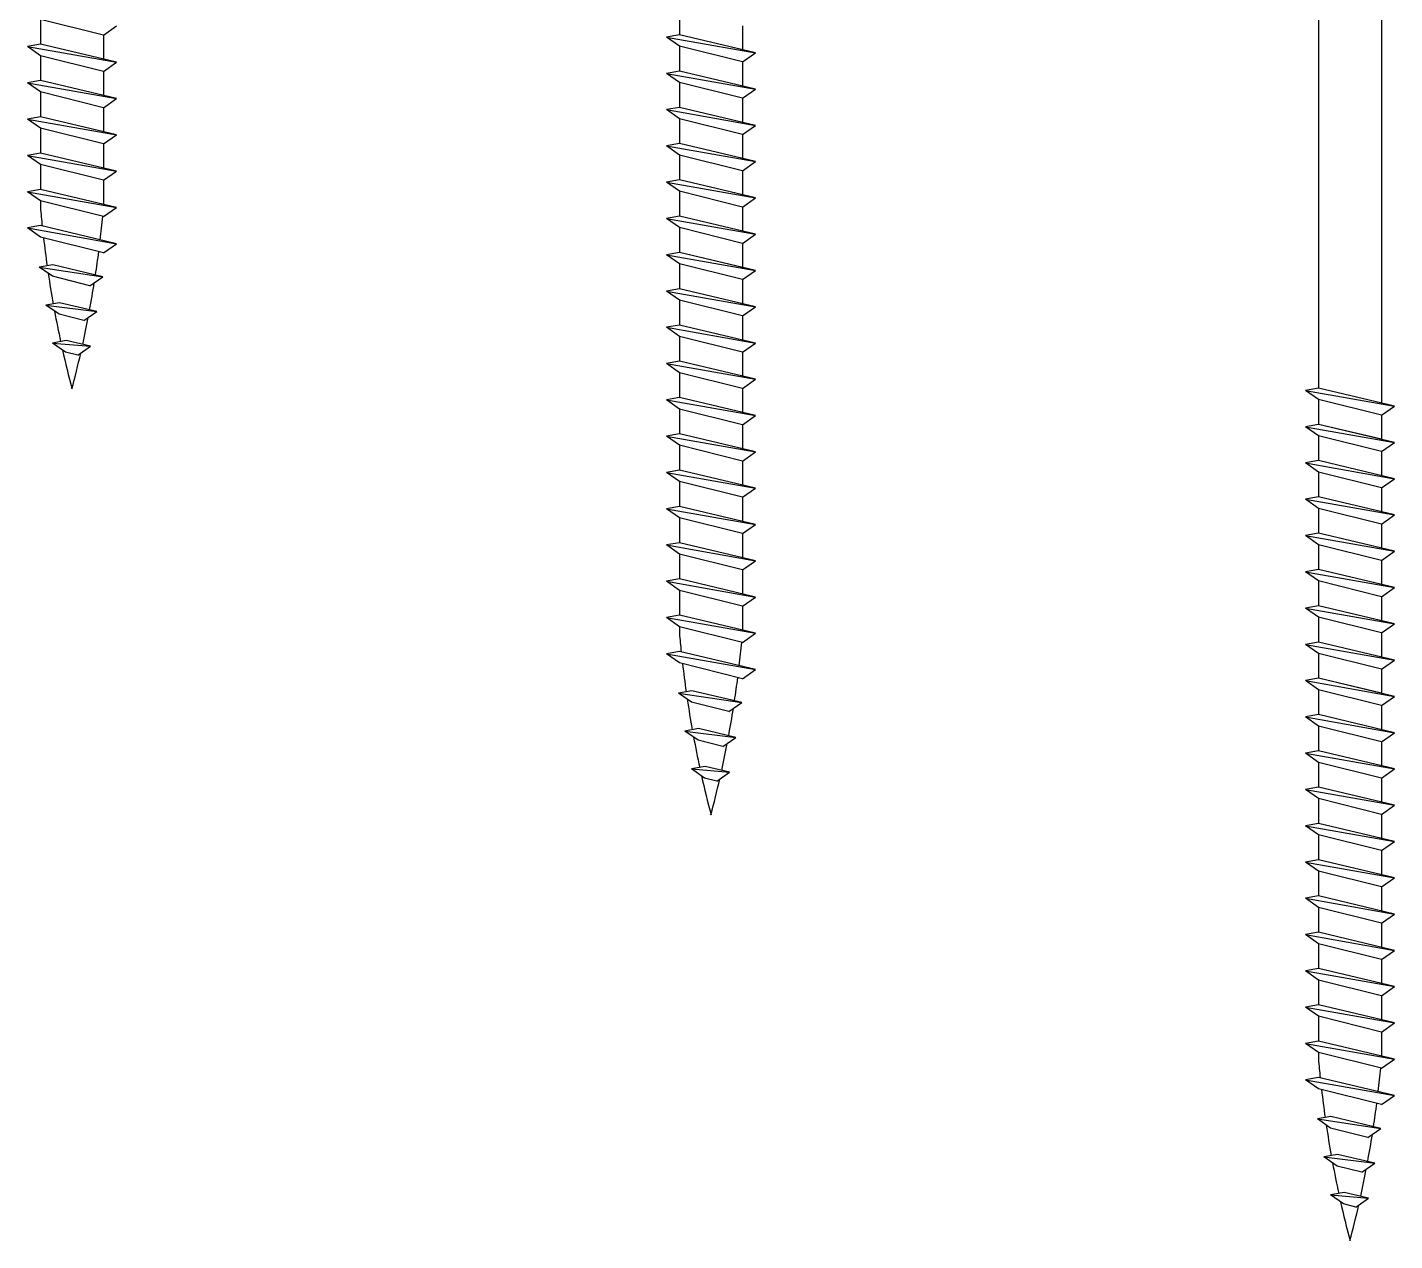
# Model space of a CAD drawing. Header units: inches. Extents: x -2661 to 42767, y -1222 to 9099.
# Drawn here: x 1282.352 to 1285.562, y 1298.437 to 1301.286 of the extents above; entities that cross this region are included whole.
import ezdxf

# ---------------------------------------------------------------- set-up
doc = ezdxf.new("R2010")
doc.units = ezdxf.units.IN
doc.header["$LTSCALE"] = 12
doc.header["$MEASUREMENT"] = 0
doc.layers.add('S-SIMPSON', color=2, linetype='CONTINUOUS')

# ---------------------------------------------------------------- blocks, each defined once
blk = doc.blocks.new('HLGM012')
at = {"layer": 'S-SIMPSON'}
for p, q in [((-0.0819, -11.1324), (-0.0819, -11.1907)), ((0.0664, -11.1694), (-0.0819, -11.1324)), ((0.0664, -11.1694), (-0.0819, -11.1324)), ((0.0664, -11.1694), (-0.0819, -11.1324)), ((0.0664, -11.1694), (-0.0819, -11.1324)), ((0.0664, -11.1694), (0.097, -11.1479)), ((0.0664, -11.1694), (0.097, -11.1479)), ((0.0664, -11.1694), (0.097, -11.1479)), ((0.0664, -11.1694), (0.097, -11.1479)), ((-0.0819, -11.1907), (-0.1125, -11.1961)), ((-0.0819, -11.1907), (-0.1125, -11.1961)), ((-0.0819, -11.2176), (-0.1125, -11.1961)), ((-0.0819, -11.2176), (-0.1125, -11.1961)), ((-0.1125, -11.1961), (0.097, -11.2331)), ((-0.1125, -11.1961), (0.097, -11.2331)), ((0.097, -11.2331), (-0.0819, -11.1907)), ((0.097, -11.2331), (-0.0819, -11.1907)), ((0.0664, -11.1694), (0.0664, -11.2258)), ((-0.0819, -11.2176), (-0.0819, -11.2759)), ((0.0664, -11.2546), (-0.0819, -11.2176)), ((0.0664, -11.2546), (-0.0819, -11.2176)), ((0.0664, -11.2546), (0.097, -11.2331)), ((0.0664, -11.2546), (0.097, -11.2331)), ((0.0664, -11.2546), (0.0664, -11.311)), ((-0.0819, -11.2759), (-0.1125, -11.2813)), ((-0.0819, -11.2759), (-0.1125, -11.2813)), ((-0.0819, -11.3028), (-0.1125, -11.2813)), ((-0.0819, -11.3028), (-0.1125, -11.2813)), ((-0.1125, -11.2813), (0.097, -11.3183)), ((-0.1125, -11.2813), (0.097, -11.3183)), ((0.097, -11.3183), (-0.0819, -11.2759)), ((0.097, -11.3183), (-0.0819, -11.2759)), ((-0.0819, -11.3028), (-0.0819, -11.3611)), ((0.0664, -11.3398), (-0.0819, -11.3028)), ((0.0664, -11.3398), (-0.0819, -11.3028)), ((0.0664, -11.3398), (0.097, -11.3183)), ((0.0664, -11.3398), (0.097, -11.3183)), ((-0.0819, -11.3611), (-0.1125, -11.3665)), ((0.097, -11.4035), (-0.0819, -11.3611)), ((0.0664, -11.3398), (0.0664, -11.3962)), ((-0.0819, -11.388), (-0.1125, -11.3665)), ((-0.1125, -11.3665), (0.097, -11.4035)), ((-0.0819, -11.388), (-0.0819, -11.4463)), ((0.0664, -11.4249), (-0.0819, -11.388)), ((0.0664, -11.4249), (0.097, -11.4035)), ((0.0664, -11.4249), (0.0664, -11.4814)), ((-0.0819, -11.4463), (-0.1125, -11.4517)), ((-0.0819, -11.4732), (-0.1125, -11.4517)), ((-0.1125, -11.4517), (0.097, -11.4887)), ((0.097, -11.4887), (-0.0819, -11.4463)), ((-0.0819, -11.4732), (-0.0819, -11.5315)), ((0.0664, -11.5101), (-0.0819, -11.4732)), ((0.0664, -11.5101), (0.097, -11.4887)), ((0.0664, -11.5101), (0.0664, -11.5666)), ((-0.0819, -11.5315), (-0.1125, -11.5369)), ((-0.0819, -11.5584), (-0.1125, -11.5369)), ((-0.1125, -11.5369), (0.097, -11.5738)), ((0.097, -11.5738), (-0.0819, -11.5315)), ((-0.0819, -11.5584), (-0.0819, -11.5741)), ((0.0664, -11.5953), (-0.0819, -11.5584)), ((0.0664, -11.5953), (0.097, -11.5738)), ((-0.0819, -11.6167), (-0.1125, -11.6221)), ((0.097, -11.659), (-0.0819, -11.6167)), ((-0.0819, -11.6435), (-0.1125, -11.6221)), ((-0.1125, -11.6221), (0.097, -11.659)), ((0.0664, -11.6805), (-0.0819, -11.6435)), ((0.0664, -11.6805), (0.097, -11.659)), ((-0.0529, -11.7087), (-0.0844, -11.7143)), ((-0.0537, -11.7357), (-0.0844, -11.7143)), ((-0.0844, -11.7143), (0.0647, -11.7365)), ((0.0647, -11.7365), (-0.0529, -11.7087)), ((0.0344, -11.7577), (-0.0537, -11.7357)), ((0.0344, -11.7577), (0.0647, -11.7365)), ((-0.0369, -11.7977), (-0.0689, -11.8033)), ((-0.0382, -11.8248), (-0.0689, -11.8033)), ((-0.0689, -11.8033), (0.0504, -11.8183)), ((0.0504, -11.8183), (-0.0369, -11.7977)), ((0.0203, -11.8394), (-0.0382, -11.8248)), ((0.0203, -11.8394), (0.0504, -11.8183)), ((-0.0214, -11.8866), (-0.0534, -11.8923)), ((-0.0227, -11.9138), (-0.0534, -11.8923)), ((-0.0534, -11.8923), (0.036, -11.9)), ((0.036, -11.9), (-0.0214, -11.8866)), ((0.006, -11.921), (0.036, -11.9)), ((0.006, -11.921), (-0.0227, -11.9138))]:
    blk.add_line(p, q, dxfattribs=at)
for centre, start, end in [((2.4445, -11.3539), 184.9808, 185.97), ((-2.46, -11.3539), 353.2964, 354.5481), ((2.4445, -11.3539), 186.5995, 188.0964), ((-2.46, -11.3539), 351.4143, 352.6639), ((2.4445, -11.3539), 188.5029, 190.1389), ((-2.46, -11.3539), 349.5372, 351.0028), ((2.4445, -11.3539), 190.5327, 192.1798), ((-2.46, -11.3539), 347.6645, 349.1255), ((2.4445, -11.3539), 192.6368, 194.7605), ((-2.46, -11.3539), 345.2395, 347.1882)]:
    blk.add_arc(centre, 2.5359, start, end, dxfattribs=at)
blk = doc.blocks.new('HLGM013')
at = {"layer": 'S-SIMPSON'}
for p, q in [((-0.0819, -11.1102), (-0.0819, -11.1685)), ((-0.0819, -11.1685), (-0.1125, -11.1739)), ((-0.0819, -11.1685), (-0.1125, -11.1739)), ((-0.0819, -11.1685), (-0.1125, -11.1739)), ((-0.0819, -11.1685), (-0.1125, -11.1739)), ((0.097, -11.2109), (-0.0819, -11.1685)), ((0.097, -11.2109), (-0.0819, -11.1685)), ((0.097, -11.2109), (-0.0819, -11.1685)), ((0.097, -11.2109), (-0.0819, -11.1685)), ((0.0664, -11.1472), (0.0664, -11.2036)), ((-0.0819, -11.1954), (-0.1125, -11.1739)), ((-0.0819, -11.1954), (-0.1125, -11.1739)), ((-0.0819, -11.1954), (-0.1125, -11.1739)), ((-0.0819, -11.1954), (-0.1125, -11.1739)), ((-0.1125, -11.1739), (0.097, -11.2109)), ((-0.1125, -11.1739), (0.097, -11.2109)), ((-0.1125, -11.1739), (0.097, -11.2109)), ((-0.1125, -11.1739), (0.097, -11.2109)), ((-0.0819, -11.1954), (-0.0819, -11.2537)), ((0.0664, -11.2323), (-0.0819, -11.1954)), ((0.0664, -11.2323), (-0.0819, -11.1954)), ((0.0664, -11.2323), (-0.0819, -11.1954)), ((0.0664, -11.2323), (-0.0819, -11.1954)), ((0.0664, -11.2323), (0.097, -11.2109)), ((0.0664, -11.2323), (0.097, -11.2109)), ((0.0664, -11.2323), (0.097, -11.2109)), ((0.0664, -11.2323), (0.097, -11.2109)), ((0.0664, -11.2323), (0.0664, -11.2888)), ((-0.0819, -11.2537), (-0.1125, -11.2591)), ((-0.0819, -11.2537), (-0.1125, -11.2591)), ((-0.0819, -11.2537), (-0.1125, -11.2591)), ((-0.0819, -11.2537), (-0.1125, -11.2591)), ((-0.0819, -11.2806), (-0.1125, -11.2591)), ((-0.0819, -11.2806), (-0.1125, -11.2591)), ((-0.0819, -11.2806), (-0.1125, -11.2591)), ((-0.0819, -11.2806), (-0.1125, -11.2591)), ((-0.1125, -11.2591), (0.097, -11.2961)), ((-0.1125, -11.2591), (0.097, -11.2961)), ((-0.1125, -11.2591), (0.097, -11.2961)), ((-0.1125, -11.2591), (0.097, -11.2961)), ((0.097, -11.2961), (-0.0819, -11.2537)), ((0.097, -11.2961), (-0.0819, -11.2537)), ((0.097, -11.2961), (-0.0819, -11.2537)), ((0.097, -11.2961), (-0.0819, -11.2537)), ((-0.0819, -11.2806), (-0.0819, -11.3389)), ((0.0664, -11.3175), (-0.0819, -11.2806)), ((0.0664, -11.3175), (-0.0819, -11.2806)), ((0.0664, -11.3175), (-0.0819, -11.2806)), ((0.0664, -11.3175), (-0.0819, -11.2806)), ((0.0664, -11.3175), (0.097, -11.2961)), ((0.0664, -11.3175), (0.097, -11.2961)), ((0.0664, -11.3175), (0.097, -11.2961)), ((0.0664, -11.3175), (0.097, -11.2961)), ((0.0664, -11.3175), (0.0664, -11.374)), ((-0.0819, -11.3389), (-0.1125, -11.3443)), ((-0.0819, -11.3389), (-0.1125, -11.3443)), ((-0.0819, -11.3389), (-0.1125, -11.3443)), ((-0.0819, -11.3389), (-0.1125, -11.3443)), ((-0.0819, -11.3658), (-0.1125, -11.3443)), ((-0.0819, -11.3658), (-0.1125, -11.3443)), ((-0.0819, -11.3658), (-0.1125, -11.3443)), ((-0.0819, -11.3658), (-0.1125, -11.3443)), ((-0.1125, -11.3443), (0.097, -11.3812)), ((-0.1125, -11.3443), (0.097, -11.3812)), ((-0.1125, -11.3443), (0.097, -11.3812)), ((-0.1125, -11.3443), (0.097, -11.3812)), ((0.097, -11.3812), (-0.0819, -11.3389)), ((0.097, -11.3812), (-0.0819, -11.3389)), ((0.097, -11.3812), (-0.0819, -11.3389)), ((0.097, -11.3812), (-0.0819, -11.3389)), ((-0.0819, -11.3658), (-0.0819, -11.4241)), ((0.0664, -11.4027), (-0.0819, -11.3658)), ((0.0664, -11.4027), (-0.0819, -11.3658)), ((0.0664, -11.4027), (-0.0819, -11.3658)), ((0.0664, -11.4027), (-0.0819, -11.3658)), ((0.0664, -11.4027), (0.097, -11.3812)), ((0.0664, -11.4027), (0.097, -11.3812)), ((0.0664, -11.4027), (0.097, -11.3812)), ((0.0664, -11.4027), (0.097, -11.3812)), ((-0.0819, -11.4241), (-0.1125, -11.4295)), ((-0.0819, -11.4241), (-0.1125, -11.4295)), ((0.097, -11.4664), (-0.0819, -11.4241)), ((0.097, -11.4664), (-0.0819, -11.4241)), ((0.0664, -11.4027), (0.0664, -11.4592)), ((-0.0819, -11.451), (-0.1125, -11.4295)), ((-0.0819, -11.451), (-0.1125, -11.4295)), ((-0.1125, -11.4295), (0.097, -11.4664)), ((-0.1125, -11.4295), (0.097, -11.4664)), ((-0.0819, -11.451), (-0.0819, -11.5093)), ((0.0664, -11.4879), (-0.0819, -11.451)), ((0.0664, -11.4879), (-0.0819, -11.451)), ((0.0664, -11.4879), (0.097, -11.4664)), ((0.0664, -11.4879), (0.097, -11.4664)), ((0.0664, -11.4879), (0.0664, -11.5444)), ((-0.0819, -11.5093), (-0.1125, -11.5147)), ((-0.0819, -11.5093), (-0.1125, -11.5147)), ((-0.0819, -11.5361), (-0.1125, -11.5147)), ((-0.0819, -11.5361), (-0.1125, -11.5147)), ((-0.1125, -11.5147), (0.097, -11.5516)), ((-0.1125, -11.5147), (0.097, -11.5516)), ((0.097, -11.5516), (-0.0819, -11.5093)), ((0.097, -11.5516), (-0.0819, -11.5093)), ((-0.0819, -11.5361), (-0.0819, -11.5944)), ((0.0664, -11.5731), (-0.0819, -11.5361)), ((0.0664, -11.5731), (-0.0819, -11.5361)), ((0.0664, -11.5731), (0.097, -11.5516)), ((0.0664, -11.5731), (0.097, -11.5516)), ((0.0664, -11.5731), (0.0664, -11.6295)), ((-0.0819, -11.5944), (-0.1125, -11.5999)), ((-0.0819, -11.6213), (-0.1125, -11.5999)), ((-0.1125, -11.5999), (0.097, -11.6368)), ((0.097, -11.6368), (-0.0819, -11.5944)), ((-0.0819, -11.6213), (-0.0819, -11.6796)), ((0.0664, -11.6583), (-0.0819, -11.6213)), ((0.0664, -11.6583), (0.097, -11.6368)), ((-0.0819, -11.6796), (-0.1125, -11.685)), ((-0.0819, -11.6796), (-0.1125, -11.685)), ((-0.0819, -11.6796), (-0.1125, -11.685)), ((-0.0819, -11.6796), (-0.1125, -11.685)), ((0.097, -11.722), (-0.0819, -11.6796)), ((0.097, -11.722), (-0.0819, -11.6796)), ((0.097, -11.722), (-0.0819, -11.6796)), ((0.0664, -11.7147), (-0.0819, -11.6796)), ((0.0664, -11.6583), (0.0664, -11.7147)), ((-0.0819, -11.7065), (-0.1125, -11.685)), ((-0.0819, -11.7065), (-0.1125, -11.685)), ((-0.0819, -11.7065), (-0.1125, -11.685)), ((-0.0819, -11.7065), (-0.1125, -11.685)), ((-0.1125, -11.685), (0.097, -11.722)), ((-0.1125, -11.685), (0.097, -11.722)), ((-0.1125, -11.685), (0.097, -11.722)), ((-0.1125, -11.685), (0.097, -11.722)), ((-0.0819, -11.7065), (-0.0819, -11.7648)), ((0.0664, -11.7435), (-0.0819, -11.7065)), ((0.0664, -11.7435), (-0.0819, -11.7065)), ((0.0664, -11.7435), (-0.0819, -11.7065)), ((0.0664, -11.7435), (-0.0819, -11.7065)), ((0.0664, -11.7435), (0.097, -11.722)), ((0.0664, -11.7435), (0.097, -11.722)), ((0.0664, -11.7435), (0.097, -11.722)), ((0.0664, -11.7435), (0.097, -11.722)), ((0.0664, -11.7435), (0.0664, -11.7999)), ((-0.0819, -11.7648), (-0.1125, -11.7702)), ((-0.0819, -11.7648), (-0.1125, -11.7702)), ((-0.0819, -11.7648), (-0.1125, -11.7702)), ((-0.0819, -11.7648), (-0.1125, -11.7702)), ((-0.0819, -11.7917), (-0.1125, -11.7702)), ((-0.0819, -11.7917), (-0.1125, -11.7702)), ((-0.0819, -11.7917), (-0.1125, -11.7702)), ((-0.0819, -11.7917), (-0.1125, -11.7702)), ((-0.1125, -11.7702), (0.097, -11.8072)), ((-0.1125, -11.7702), (0.097, -11.8072)), ((-0.1125, -11.7702), (0.097, -11.8072)), ((-0.1125, -11.7702), (0.097, -11.8072)), ((0.097, -11.8072), (-0.0819, -11.7648)), ((0.097, -11.8072), (-0.0819, -11.7648)), ((0.097, -11.8072), (-0.0819, -11.7648)), ((0.097, -11.8072), (-0.0819, -11.7648)), ((-0.0819, -11.7917), (-0.0819, -11.85)), ((0.0664, -11.8286), (-0.0819, -11.7917)), ((0.0664, -11.8286), (-0.0819, -11.7917)), ((0.0664, -11.8286), (-0.0819, -11.7917)), ((0.0664, -11.8286), (-0.0819, -11.7917)), ((0.0664, -11.8286), (0.097, -11.8072)), ((0.0664, -11.8286), (0.097, -11.8072)), ((0.0664, -11.8286), (0.097, -11.8072)), ((0.0664, -11.8286), (0.097, -11.8072)), ((0.0664, -11.8286), (0.0664, -11.8851)), ((-0.0819, -11.85), (-0.1125, -11.8554)), ((-0.0819, -11.85), (-0.1125, -11.8554)), ((-0.0819, -11.85), (-0.1125, -11.8554)), ((-0.0819, -11.85), (-0.1125, -11.8554)), ((-0.0819, -11.85), (-0.1125, -11.8554)), ((-0.0819, -11.8769), (-0.1125, -11.8554)), ((-0.0819, -11.8769), (-0.1125, -11.8554)), ((-0.0819, -11.8769), (-0.1125, -11.8554)), ((-0.0819, -11.8769), (-0.1125, -11.8554)), ((-0.0819, -11.8769), (-0.1125, -11.8554)), ((-0.1125, -11.8554), (0.097, -11.8924)), ((-0.1125, -11.8554), (0.097, -11.8924)), ((-0.1125, -11.8554), (0.097, -11.8924)), ((-0.1125, -11.8554), (0.097, -11.8924)), ((-0.1125, -11.8554), (0.097, -11.8924)), ((0.097, -11.8924), (-0.0819, -11.85)), ((0.097, -11.8924), (-0.0819, -11.85)), ((0.097, -11.8924), (-0.0819, -11.85)), ((0.097, -11.8924), (-0.0819, -11.85)), ((0.097, -11.8924), (-0.0819, -11.85)), ((-0.0819, -11.8769), (-0.0819, -11.9352)), ((0.0664, -11.9138), (-0.0819, -11.8769)), ((0.0664, -11.9138), (-0.0819, -11.8769)), ((0.0664, -11.9138), (-0.0819, -11.8769)), ((0.0664, -11.9138), (-0.0819, -11.8769)), ((0.0664, -11.9138), (-0.0819, -11.8769)), ((0.0664, -11.9138), (0.097, -11.8924)), ((0.0664, -11.9138), (0.097, -11.8924)), ((0.0664, -11.9138), (0.097, -11.8924)), ((0.0664, -11.9138), (0.097, -11.8924)), ((0.0664, -11.9138), (0.097, -11.8924)), ((-0.0819, -11.9352), (-0.1125, -11.9406)), ((-0.0819, -11.9352), (-0.1125, -11.9406)), ((-0.0819, -11.9352), (-0.1125, -11.9406)), ((-0.0819, -11.9352), (-0.1125, -11.9406)), ((0.097, -11.9775), (-0.0819, -11.9352)), ((0.097, -11.9775), (-0.0819, -11.9352)), ((0.097, -11.9775), (-0.0819, -11.9352)), ((0.097, -11.9775), (-0.0819, -11.9352)), ((0.0664, -11.9138), (0.0664, -11.9703)), ((-0.0819, -11.9621), (-0.1125, -11.9406)), ((-0.0819, -11.9621), (-0.1125, -11.9406)), ((-0.0819, -11.9621), (-0.1125, -11.9406)), ((-0.0819, -11.9621), (-0.1125, -11.9406)), ((-0.1125, -11.9406), (0.097, -11.9775)), ((-0.1125, -11.9406), (0.097, -11.9775)), ((-0.1125, -11.9406), (0.097, -11.9775)), ((-0.1125, -11.9406), (0.097, -11.9775)), ((-0.0819, -11.9621), (-0.0819, -12.0204)), ((0.0664, -11.999), (-0.0819, -11.9621)), ((0.0664, -11.999), (-0.0819, -11.9621)), ((0.0664, -11.999), (-0.0819, -11.9621)), ((0.0664, -11.999), (-0.0819, -11.9621)), ((0.0664, -11.999), (0.097, -11.9775)), ((0.0664, -11.999), (0.097, -11.9775)), ((0.0664, -11.999), (0.097, -11.9775)), ((0.0664, -11.999), (0.097, -11.9775)), ((0.0664, -11.999), (0.0664, -12.0555)), ((-0.0819, -12.0204), (-0.1125, -12.0258)), ((-0.0819, -12.0204), (-0.1125, -12.0258)), ((-0.0819, -12.0204), (-0.1125, -12.0258)), ((-0.0819, -12.0204), (-0.1125, -12.0258)), ((-0.0819, -12.0473), (-0.1125, -12.0258)), ((-0.0819, -12.0473), (-0.1125, -12.0258)), ((-0.0819, -12.0473), (-0.1125, -12.0258)), ((-0.0819, -12.0473), (-0.1125, -12.0258)), ((-0.1125, -12.0258), (0.097, -12.0627)), ((-0.1125, -12.0258), (0.097, -12.0627)), ((-0.1125, -12.0258), (0.097, -12.0627)), ((0.097, -12.0627), (-0.0819, -12.0204)), ((0.097, -12.0627), (-0.0819, -12.0204)), ((0.097, -12.0627), (-0.0819, -12.0204)), ((0.097, -12.0627), (-0.0819, -12.0204)), ((-0.0819, -12.0473), (-0.0819, -12.1056)), ((0.0664, -12.0842), (-0.0819, -12.0473)), ((0.0664, -12.0842), (-0.0819, -12.0473)), ((0.0664, -12.0842), (-0.0819, -12.0473)), ((0.0664, -12.0842), (-0.0819, -12.0473)), ((0.0664, -12.0573), (0.097, -12.0627)), ((0.0664, -12.0842), (0.097, -12.0627)), ((0.0664, -12.0842), (0.097, -12.0627)), ((0.0664, -12.0842), (0.097, -12.0627)), ((0.0664, -12.0842), (0.097, -12.0627)), ((0.0664, -12.0842), (0.0664, -12.1407)), ((-0.0819, -12.1056), (-0.1125, -12.111)), ((-0.0819, -12.1056), (-0.1125, -12.111)), ((-0.0819, -12.1056), (-0.1125, -12.111)), ((-0.0819, -12.1056), (-0.1125, -12.111)), ((-0.0819, -12.1324), (-0.1125, -12.111)), ((-0.0819, -12.1324), (-0.1125, -12.111)), ((-0.0819, -12.1324), (-0.1125, -12.111)), ((-0.0819, -12.1324), (-0.1125, -12.111)), ((-0.1125, -12.111), (0.097, -12.1479)), ((-0.1125, -12.111), (0.097, -12.1479)), ((-0.1125, -12.111), (0.097, -12.1479)), ((-0.1125, -12.111), (0.097, -12.1479)), ((0.097, -12.1479), (-0.0819, -12.1056)), ((0.097, -12.1479), (-0.0819, -12.1056)), ((0.097, -12.1479), (-0.0819, -12.1056)), ((0.097, -12.1479), (-0.0819, -12.1056)), ((-0.0819, -12.1324), (-0.0819, -12.1907)), ((0.0664, -12.1694), (-0.0819, -12.1324)), ((0.0664, -12.1694), (-0.0819, -12.1324)), ((0.0664, -12.1694), (-0.0819, -12.1324)), ((0.0664, -12.1694), (-0.0819, -12.1324)), ((0.0664, -12.1694), (0.097, -12.1479)), ((0.0664, -12.1694), (0.097, -12.1479)), ((0.0664, -12.1694), (0.097, -12.1479)), ((0.0664, -12.1694), (0.097, -12.1479)), ((-0.0819, -12.1907), (-0.1125, -12.1961)), ((-0.0819, -12.1907), (-0.1125, -12.1961)), ((-0.0819, -12.2176), (-0.1125, -12.1961)), ((-0.0819, -12.2176), (-0.1125, -12.1961)), ((-0.1125, -12.1961), (0.097, -12.2331)), ((-0.1125, -12.1961), (0.097, -12.2331)), ((0.097, -12.2331), (-0.0819, -12.1907)), ((0.097, -12.2331), (-0.0819, -12.1907)), ((0.0664, -12.1694), (0.0664, -12.2258)), ((-0.0819, -12.2176), (-0.0819, -12.2759)), ((0.0664, -12.2546), (-0.0819, -12.2176)), ((0.0664, -12.2546), (-0.0819, -12.2176)), ((0.0664, -12.2546), (0.097, -12.2331)), ((0.0664, -12.2546), (0.097, -12.2331)), ((0.0664, -12.2546), (0.0664, -12.311)), ((-0.0819, -12.2759), (-0.1125, -12.2813)), ((-0.0819, -12.2759), (-0.1125, -12.2813)), ((-0.0819, -12.3028), (-0.1125, -12.2813)), ((-0.0819, -12.3028), (-0.1125, -12.2813)), ((-0.1125, -12.2813), (0.097, -12.3183)), ((-0.1125, -12.2813), (0.097, -12.3183)), ((0.097, -12.3183), (-0.0819, -12.2759)), ((0.097, -12.3183), (-0.0819, -12.2759)), ((-0.0819, -12.3028), (-0.0819, -12.3611)), ((0.0664, -12.3398), (-0.0819, -12.3028)), ((0.0664, -12.3398), (-0.0819, -12.3028)), ((0.0664, -12.3398), (0.097, -12.3183)), ((0.0664, -12.3398), (0.097, -12.3183)), ((0.0664, -12.3398), (0.0664, -12.3962)), ((-0.0819, -12.3611), (-0.1125, -12.3665)), ((-0.0819, -12.388), (-0.1125, -12.3665)), ((-0.1125, -12.3665), (0.097, -12.4035)), ((0.097, -12.4035), (-0.0819, -12.3611)), ((-0.0819, -12.388), (-0.0819, -12.4463)), ((0.0664, -12.4249), (-0.0819, -12.388)), ((0.0664, -12.4249), (0.097, -12.4035)), ((-0.0819, -12.4463), (-0.1125, -12.4517)), ((-0.0819, -12.4732), (-0.1125, -12.4517)), ((-0.1125, -12.4517), (0.097, -12.4887)), ((0.097, -12.4887), (-0.0819, -12.4463)), ((0.0664, -12.4249), (0.0664, -12.4814)), ((-0.0819, -12.4732), (-0.0819, -12.5315)), ((0.0664, -12.5101), (-0.0819, -12.4732)), ((0.0664, -12.5101), (0.097, -12.4887)), ((0.0664, -12.5101), (0.0664, -12.5666)), ((-0.0819, -12.5315), (-0.1125, -12.5369)), ((-0.0819, -12.5584), (-0.1125, -12.5369)), ((-0.1125, -12.5369), (0.097, -12.5738)), ((0.097, -12.5738), (-0.0819, -12.5315)), ((-0.0819, -12.5584), (-0.0819, -12.5741)), ((0.0664, -12.5953), (-0.0819, -12.5584)), ((0.0664, -12.5953), (0.097, -12.5738)), ((-0.0819, -12.6167), (-0.1125, -12.6221)), ((-0.0819, -12.6435), (-0.1125, -12.6221)), ((-0.1125, -12.6221), (0.097, -12.659)), ((0.097, -12.659), (-0.0819, -12.6167)), ((0.0664, -12.6805), (-0.0819, -12.6435)), ((0.0664, -12.6805), (0.097, -12.659)), ((-0.0529, -12.7087), (-0.0844, -12.7143)), ((0.0647, -12.7365), (-0.0529, -12.7087)), ((-0.0537, -12.7357), (-0.0844, -12.7143)), ((-0.0844, -12.7143), (0.0647, -12.7365)), ((0.0344, -12.7577), (-0.0537, -12.7357)), ((0.0344, -12.7577), (0.0647, -12.7365)), ((-0.0369, -12.7977), (-0.0689, -12.8033)), ((-0.0382, -12.8248), (-0.0689, -12.8033)), ((-0.0689, -12.8033), (0.0504, -12.8183)), ((0.0504, -12.8183), (-0.0369, -12.7977)), ((0.0203, -12.8394), (-0.0382, -12.8248)), ((0.0203, -12.8394), (0.0504, -12.8183)), ((-0.0214, -12.8866), (-0.0534, -12.8923)), ((-0.0227, -12.9138), (-0.0534, -12.8923)), ((-0.0534, -12.8923), (0.036, -12.9)), ((0.036, -12.9), (-0.0214, -12.8866)), ((0.006, -12.921), (0.036, -12.9)), ((0.006, -12.921), (-0.0227, -12.9138))]:
    blk.add_line(p, q, dxfattribs=at)
for centre, start, end in [((2.4445, -12.3539), 184.9808, 185.97), ((-2.46, -12.3539), 353.2964, 354.5481), ((2.4445, -12.3539), 186.5995, 188.0964), ((-2.46, -12.3539), 351.4143, 352.6639), ((2.4445, -12.3539), 188.5029, 190.1389), ((-2.46, -12.3539), 349.5372, 351.0028), ((2.4445, -12.3539), 190.5327, 192.1798), ((-2.46, -12.3539), 347.6645, 349.1255), ((2.4445, -12.3539), 192.6368, 194.7605), ((-2.46, -12.3539), 345.2395, 347.1882)]:
    blk.add_arc(centre, 2.5359, start, end, dxfattribs=at)
blk = doc.blocks.new('HLGM014')
at = {"layer": 'S-SIMPSON'}
for p, q in [((-0.0819, -0.125), (-0.0819, -11.9981)), ((0.0664, -0.125), (0.0664, -12.0332)), ((-0.0819, -11.9981), (-0.1125, -12.0036)), ((-0.0819, -11.9981), (-0.1125, -12.0036)), ((-0.0819, -11.9981), (-0.1125, -12.0036)), ((-0.0819, -11.9981), (-0.1125, -12.0036)), ((-0.0819, -12.025), (-0.1125, -12.0036)), ((-0.0819, -12.025), (-0.1125, -12.0036)), ((-0.0819, -12.025), (-0.1125, -12.0036)), ((-0.0819, -12.025), (-0.1125, -12.0036)), ((-0.1125, -12.0036), (0.097, -12.0405)), ((-0.1125, -12.0036), (0.097, -12.0405)), ((-0.1125, -12.0036), (0.097, -12.0405)), ((-0.1125, -12.0036), (0.097, -12.0405)), ((0.097, -12.0405), (-0.0819, -11.9981)), ((0.097, -12.0405), (-0.0819, -11.9981)), ((0.097, -12.0405), (-0.0819, -11.9981)), ((0.097, -12.0405), (-0.0819, -11.9981)), ((-0.0819, -12.025), (-0.0819, -12.0833)), ((0.0664, -12.062), (-0.0819, -12.025)), ((0.0664, -12.062), (-0.0819, -12.025)), ((0.0664, -12.062), (-0.0819, -12.025)), ((0.0664, -12.062), (-0.0819, -12.025)), ((0.0664, -12.062), (0.097, -12.0405)), ((0.0664, -12.062), (0.097, -12.0405)), ((0.0664, -12.062), (0.097, -12.0405)), ((0.0664, -12.062), (0.097, -12.0405)), ((0.0664, -12.062), (0.0664, -12.1184)), ((-0.0819, -12.0833), (-0.1125, -12.0887)), ((-0.0819, -12.0833), (-0.1125, -12.0887)), ((-0.0819, -12.0833), (-0.1125, -12.0887)), ((-0.0819, -12.0833), (-0.1125, -12.0887)), ((-0.0819, -12.0833), (-0.1125, -12.0887)), ((-0.0819, -12.1102), (-0.1125, -12.0887)), ((-0.0819, -12.1102), (-0.1125, -12.0887)), ((-0.0819, -12.1102), (-0.1125, -12.0887)), ((-0.0819, -12.1102), (-0.1125, -12.0887)), ((-0.0819, -12.1102), (-0.1125, -12.0887)), ((-0.1125, -12.0887), (0.097, -12.1257)), ((-0.1125, -12.0887), (0.097, -12.1257)), ((-0.1125, -12.0887), (0.097, -12.1257)), ((-0.1125, -12.0887), (0.097, -12.1257)), ((-0.1125, -12.0887), (0.097, -12.1257)), ((0.097, -12.1257), (-0.0819, -12.0833)), ((0.097, -12.1257), (-0.0819, -12.0833)), ((0.097, -12.1257), (-0.0819, -12.0833)), ((0.097, -12.1257), (-0.0819, -12.0833)), ((0.0664, -12.1184), (-0.0819, -12.0833)), ((-0.0819, -12.1102), (-0.0819, -12.1685)), ((0.0664, -12.1472), (-0.0819, -12.1102)), ((0.0664, -12.1472), (-0.0819, -12.1102)), ((0.0664, -12.1472), (-0.0819, -12.1102)), ((0.0664, -12.1472), (-0.0819, -12.1102)), ((0.0664, -12.1472), (-0.0819, -12.1102)), ((0.0664, -12.1472), (0.097, -12.1257)), ((0.0664, -12.1472), (0.097, -12.1257)), ((0.0664, -12.1472), (0.097, -12.1257)), ((0.0664, -12.1472), (0.097, -12.1257)), ((0.0664, -12.1472), (0.097, -12.1257)), ((0.0664, -12.1472), (0.0664, -12.2036)), ((-0.0819, -12.1685), (-0.1125, -12.1739)), ((-0.0819, -12.1685), (-0.1125, -12.1739)), ((-0.0819, -12.1685), (-0.1125, -12.1739)), ((-0.0819, -12.1685), (-0.1125, -12.1739)), ((-0.0819, -12.1954), (-0.1125, -12.1739)), ((-0.0819, -12.1954), (-0.1125, -12.1739)), ((-0.0819, -12.1954), (-0.1125, -12.1739)), ((-0.0819, -12.1954), (-0.1125, -12.1739)), ((-0.1125, -12.1739), (0.097, -12.2109)), ((-0.1125, -12.1739), (0.097, -12.2109)), ((-0.1125, -12.1739), (0.097, -12.2109)), ((-0.1125, -12.1739), (0.097, -12.2109)), ((0.097, -12.2109), (-0.0819, -12.1685)), ((0.097, -12.2109), (-0.0819, -12.1685)), ((0.097, -12.2109), (-0.0819, -12.1685)), ((0.097, -12.2109), (-0.0819, -12.1685)), ((-0.0819, -12.1954), (-0.0819, -12.2537)), ((0.0664, -12.2323), (-0.0819, -12.1954)), ((0.0664, -12.2323), (-0.0819, -12.1954)), ((0.0664, -12.2323), (-0.0819, -12.1954)), ((0.0664, -12.2323), (-0.0819, -12.1954)), ((0.0664, -12.2323), (0.097, -12.2109)), ((0.0664, -12.2323), (0.097, -12.2109)), ((0.0664, -12.2323), (0.097, -12.2109)), ((0.0664, -12.2323), (0.097, -12.2109)), ((-0.0819, -12.2537), (-0.1125, -12.2591)), ((-0.0819, -12.2537), (-0.1125, -12.2591)), ((-0.0819, -12.2537), (-0.1125, -12.2591)), ((-0.0819, -12.2537), (-0.1125, -12.2591)), ((-0.0819, -12.2806), (-0.1125, -12.2591)), ((-0.0819, -12.2806), (-0.1125, -12.2591)), ((-0.0819, -12.2806), (-0.1125, -12.2591)), ((-0.0819, -12.2806), (-0.1125, -12.2591)), ((-0.1125, -12.2591), (0.097, -12.2961)), ((-0.1125, -12.2591), (0.097, -12.2961)), ((-0.1125, -12.2591), (0.097, -12.2961)), ((-0.1125, -12.2591), (0.097, -12.2961)), ((0.097, -12.2961), (-0.0819, -12.2537)), ((0.097, -12.2961), (-0.0819, -12.2537)), ((0.097, -12.2961), (-0.0819, -12.2537)), ((0.097, -12.2961), (-0.0819, -12.2537)), ((0.0664, -12.2323), (0.0664, -12.2888)), ((-0.0819, -12.2806), (-0.0819, -12.3389)), ((0.0664, -12.3175), (-0.0819, -12.2806)), ((0.0664, -12.3175), (-0.0819, -12.2806)), ((0.0664, -12.3175), (-0.0819, -12.2806)), ((0.0664, -12.3175), (-0.0819, -12.2806)), ((0.0664, -12.3175), (0.097, -12.2961)), ((0.0664, -12.3175), (0.097, -12.2961)), ((0.0664, -12.3175), (0.097, -12.2961)), ((0.0664, -12.3175), (0.097, -12.2961)), ((0.0664, -12.3175), (0.0664, -12.374)), ((-0.0819, -12.3389), (-0.1125, -12.3443)), ((-0.0819, -12.3389), (-0.1125, -12.3443)), ((-0.0819, -12.3389), (-0.1125, -12.3443)), ((-0.0819, -12.3389), (-0.1125, -12.3443)), ((-0.0819, -12.3658), (-0.1125, -12.3443)), ((-0.0819, -12.3658), (-0.1125, -12.3443)), ((-0.0819, -12.3658), (-0.1125, -12.3443)), ((-0.0819, -12.3658), (-0.1125, -12.3443)), ((-0.1125, -12.3443), (0.097, -12.3812)), ((-0.1125, -12.3443), (0.097, -12.3812)), ((-0.1125, -12.3443), (0.097, -12.3812)), ((-0.1125, -12.3443), (0.097, -12.3812)), ((0.097, -12.3812), (-0.0819, -12.3389)), ((0.097, -12.3812), (-0.0819, -12.3389)), ((0.097, -12.3812), (-0.0819, -12.3389)), ((0.097, -12.3812), (-0.0819, -12.3389)), ((-0.0819, -12.3658), (-0.0819, -12.4241)), ((0.0664, -12.4027), (-0.0819, -12.3658)), ((0.0664, -12.4027), (-0.0819, -12.3658)), ((0.0664, -12.4027), (-0.0819, -12.3658)), ((0.0664, -12.4027), (-0.0819, -12.3658)), ((0.0664, -12.4027), (0.097, -12.3812)), ((0.0664, -12.4027), (0.097, -12.3812)), ((0.0664, -12.4027), (0.097, -12.3812)), ((0.0664, -12.4027), (0.097, -12.3812)), ((0.0664, -12.4027), (0.0664, -12.4592)), ((-0.0819, -12.4241), (-0.1125, -12.4295)), ((-0.0819, -12.4241), (-0.1125, -12.4295)), ((-0.0819, -12.451), (-0.1125, -12.4295)), ((-0.0819, -12.451), (-0.1125, -12.4295)), ((-0.1125, -12.4295), (0.097, -12.4664)), ((-0.1125, -12.4295), (0.097, -12.4664)), ((0.097, -12.4664), (-0.0819, -12.4241)), ((0.097, -12.4664), (-0.0819, -12.4241)), ((-0.0819, -12.451), (-0.0819, -12.5093)), ((0.0664, -12.4879), (-0.0819, -12.451)), ((0.0664, -12.4879), (-0.0819, -12.451)), ((0.0664, -12.4879), (0.097, -12.4664)), ((0.0664, -12.4879), (0.097, -12.4664)), ((-0.0819, -12.5093), (-0.1125, -12.5147)), ((-0.0819, -12.5093), (-0.1125, -12.5147)), ((-0.0819, -12.5361), (-0.1125, -12.5147)), ((-0.0819, -12.5361), (-0.1125, -12.5147)), ((-0.1125, -12.5147), (0.097, -12.5516)), ((-0.1125, -12.5147), (0.097, -12.5516)), ((0.097, -12.5516), (-0.0819, -12.5093)), ((0.097, -12.5516), (-0.0819, -12.5093)), ((0.0664, -12.4879), (0.0664, -12.5444)), ((-0.0819, -12.5361), (-0.0819, -12.5944)), ((0.0664, -12.5731), (-0.0819, -12.5361)), ((0.0664, -12.5731), (-0.0819, -12.5361)), ((0.0664, -12.5731), (0.097, -12.5516)), ((0.0664, -12.5731), (0.097, -12.5516)), ((0.0664, -12.5731), (0.0664, -12.6295)), ((-0.0819, -12.5944), (-0.1125, -12.5999)), ((-0.0819, -12.6213), (-0.1125, -12.5999)), ((-0.1125, -12.5999), (0.097, -12.6368)), ((0.097, -12.6368), (-0.0819, -12.5944)), ((-0.0819, -12.6213), (-0.0819, -12.6796)), ((0.0664, -12.6583), (-0.0819, -12.6213)), ((0.0664, -12.6583), (0.097, -12.6368)), ((0.0664, -12.6583), (0.0664, -12.7147)), ((-0.0819, -12.6796), (-0.1125, -12.685)), ((-0.0819, -12.6796), (-0.1125, -12.685)), ((-0.0819, -12.6796), (-0.1125, -12.685)), ((-0.0819, -12.6796), (-0.1125, -12.685)), ((-0.0819, -12.7065), (-0.1125, -12.685)), ((-0.0819, -12.7065), (-0.1125, -12.685)), ((-0.0819, -12.7065), (-0.1125, -12.685)), ((-0.0819, -12.7065), (-0.1125, -12.685)), ((-0.1125, -12.685), (0.097, -12.722)), ((-0.1125, -12.685), (0.097, -12.722)), ((-0.1125, -12.685), (0.097, -12.722)), ((-0.1125, -12.685), (0.097, -12.722)), ((0.097, -12.722), (-0.0819, -12.6796)), ((0.097, -12.722), (-0.0819, -12.6796)), ((0.097, -12.722), (-0.0819, -12.6796)), ((0.0664, -12.7147), (-0.0819, -12.6796)), ((-0.0819, -12.7065), (-0.0819, -12.7648)), ((0.0664, -12.7435), (-0.0819, -12.7065)), ((0.0664, -12.7435), (-0.0819, -12.7065)), ((0.0664, -12.7435), (-0.0819, -12.7065)), ((0.0664, -12.7435), (-0.0819, -12.7065)), ((0.0664, -12.7435), (0.097, -12.722)), ((0.0664, -12.7435), (0.097, -12.722)), ((0.0664, -12.7435), (0.097, -12.722)), ((0.0664, -12.7435), (0.097, -12.722)), ((-0.0819, -12.7648), (-0.1125, -12.7702)), ((-0.0819, -12.7648), (-0.1125, -12.7702)), ((-0.0819, -12.7648), (-0.1125, -12.7702)), ((-0.0819, -12.7648), (-0.1125, -12.7702)), ((-0.0819, -12.7917), (-0.1125, -12.7702)), ((-0.0819, -12.7917), (-0.1125, -12.7702)), ((-0.0819, -12.7917), (-0.1125, -12.7702)), ((-0.0819, -12.7917), (-0.1125, -12.7702)), ((-0.1125, -12.7702), (0.097, -12.8072)), ((-0.1125, -12.7702), (0.097, -12.8072)), ((-0.1125, -12.7702), (0.097, -12.8072)), ((-0.1125, -12.7702), (0.097, -12.8072)), ((0.097, -12.8072), (-0.0819, -12.7648)), ((0.097, -12.8072), (-0.0819, -12.7648)), ((0.097, -12.8072), (-0.0819, -12.7648)), ((0.097, -12.8072), (-0.0819, -12.7648)), ((0.0664, -12.7435), (0.0664, -12.7999)), ((-0.0819, -12.7917), (-0.0819, -12.85)), ((0.0664, -12.8286), (-0.0819, -12.7917)), ((0.0664, -12.8286), (-0.0819, -12.7917)), ((0.0664, -12.8286), (-0.0819, -12.7917)), ((0.0664, -12.8286), (-0.0819, -12.7917)), ((0.0664, -12.8286), (0.097, -12.8072)), ((0.0664, -12.8286), (0.097, -12.8072)), ((0.0664, -12.8286), (0.097, -12.8072)), ((0.0664, -12.8286), (0.097, -12.8072)), ((0.0664, -12.8286), (0.0664, -12.8851)), ((-0.0819, -12.85), (-0.1125, -12.8554)), ((-0.0819, -12.85), (-0.1125, -12.8554)), ((-0.0819, -12.85), (-0.1125, -12.8554)), ((-0.0819, -12.85), (-0.1125, -12.8554)), ((-0.0819, -12.85), (-0.1125, -12.8554)), ((-0.0819, -12.8769), (-0.1125, -12.8554)), ((-0.0819, -12.8769), (-0.1125, -12.8554)), ((-0.0819, -12.8769), (-0.1125, -12.8554)), ((-0.0819, -12.8769), (-0.1125, -12.8554)), ((-0.0819, -12.8769), (-0.1125, -12.8554)), ((-0.1125, -12.8554), (0.097, -12.8924)), ((-0.1125, -12.8554), (0.097, -12.8924)), ((-0.1125, -12.8554), (0.097, -12.8924)), ((-0.1125, -12.8554), (0.097, -12.8924)), ((-0.1125, -12.8554), (0.097, -12.8924)), ((0.097, -12.8924), (-0.0819, -12.85)), ((0.097, -12.8924), (-0.0819, -12.85)), ((0.097, -12.8924), (-0.0819, -12.85)), ((0.097, -12.8924), (-0.0819, -12.85)), ((0.097, -12.8924), (-0.0819, -12.85)), ((-0.0819, -12.8769), (-0.0819, -12.9352)), ((0.0664, -12.9138), (-0.0819, -12.8769)), ((0.0664, -12.9138), (-0.0819, -12.8769)), ((0.0664, -12.9138), (-0.0819, -12.8769)), ((0.0664, -12.9138), (-0.0819, -12.8769)), ((0.0664, -12.9138), (-0.0819, -12.8769)), ((0.0664, -12.9138), (0.097, -12.8924)), ((0.0664, -12.9138), (0.097, -12.8924)), ((0.0664, -12.9138), (0.097, -12.8924)), ((0.0664, -12.9138), (0.097, -12.8924)), ((0.0664, -12.9138), (0.097, -12.8924)), ((0.0664, -12.9138), (0.0664, -12.9703)), ((-0.0819, -12.9352), (-0.1125, -12.9406)), ((-0.0819, -12.9352), (-0.1125, -12.9406)), ((-0.0819, -12.9352), (-0.1125, -12.9406)), ((-0.0819, -12.9352), (-0.1125, -12.9406)), ((-0.0819, -12.9621), (-0.1125, -12.9406)), ((-0.0819, -12.9621), (-0.1125, -12.9406)), ((-0.0819, -12.9621), (-0.1125, -12.9406)), ((-0.0819, -12.9621), (-0.1125, -12.9406)), ((-0.1125, -12.9406), (0.097, -12.9775)), ((-0.1125, -12.9406), (0.097, -12.9775)), ((-0.1125, -12.9406), (0.097, -12.9775)), ((-0.1125, -12.9406), (0.097, -12.9775)), ((0.097, -12.9775), (-0.0819, -12.9352)), ((0.097, -12.9775), (-0.0819, -12.9352)), ((0.097, -12.9775), (-0.0819, -12.9352)), ((0.097, -12.9775), (-0.0819, -12.9352)), ((-0.0819, -12.9621), (-0.0819, -13.0204)), ((0.0664, -12.999), (-0.0819, -12.9621)), ((0.0664, -12.999), (-0.0819, -12.9621)), ((0.0664, -12.999), (-0.0819, -12.9621)), ((0.0664, -12.999), (-0.0819, -12.9621)), ((0.0664, -12.999), (0.097, -12.9775)), ((0.0664, -12.999), (0.097, -12.9775)), ((0.0664, -12.999), (0.097, -12.9775)), ((0.0664, -12.999), (0.097, -12.9775)), ((-0.0819, -13.0204), (-0.1125, -13.0258)), ((-0.0819, -13.0204), (-0.1125, -13.0258)), ((-0.0819, -13.0204), (-0.1125, -13.0258)), ((-0.0819, -13.0204), (-0.1125, -13.0258)), ((-0.0819, -13.0473), (-0.1125, -13.0258)), ((-0.0819, -13.0473), (-0.1125, -13.0258)), ((-0.0819, -13.0473), (-0.1125, -13.0258)), ((-0.0819, -13.0473), (-0.1125, -13.0258)), ((-0.1125, -13.0258), (0.097, -13.0627)), ((-0.1125, -13.0258), (0.097, -13.0627)), ((-0.1125, -13.0258), (0.097, -13.0627)), ((0.097, -13.0627), (-0.0819, -13.0204)), ((0.097, -13.0627), (-0.0819, -13.0204)), ((0.097, -13.0627), (-0.0819, -13.0204)), ((0.097, -13.0627), (-0.0819, -13.0204)), ((0.0664, -12.999), (0.0664, -13.0555)), ((-0.0819, -13.0473), (-0.0819, -13.1056)), ((0.0664, -13.0842), (-0.0819, -13.0473)), ((0.0664, -13.0842), (-0.0819, -13.0473)), ((0.0664, -13.0842), (-0.0819, -13.0473)), ((0.0664, -13.0842), (-0.0819, -13.0473)), ((0.0664, -13.0573), (0.097, -13.0627)), ((0.0664, -13.0842), (0.097, -13.0627)), ((0.0664, -13.0842), (0.097, -13.0627)), ((0.0664, -13.0842), (0.097, -13.0627)), ((0.0664, -13.0842), (0.097, -13.0627)), ((0.0664, -13.0842), (0.0664, -13.1407)), ((-0.0819, -13.1056), (-0.1125, -13.111)), ((-0.0819, -13.1056), (-0.1125, -13.111)), ((-0.0819, -13.1056), (-0.1125, -13.111)), ((-0.0819, -13.1056), (-0.1125, -13.111)), ((-0.0819, -13.1324), (-0.1125, -13.111)), ((-0.0819, -13.1324), (-0.1125, -13.111)), ((-0.0819, -13.1324), (-0.1125, -13.111)), ((-0.0819, -13.1324), (-0.1125, -13.111)), ((-0.1125, -13.111), (0.097, -13.1479)), ((-0.1125, -13.111), (0.097, -13.1479)), ((-0.1125, -13.111), (0.097, -13.1479)), ((-0.1125, -13.111), (0.097, -13.1479)), ((0.097, -13.1479), (-0.0819, -13.1056)), ((0.097, -13.1479), (-0.0819, -13.1056)), ((0.097, -13.1479), (-0.0819, -13.1056)), ((0.097, -13.1479), (-0.0819, -13.1056)), ((-0.0819, -13.1324), (-0.0819, -13.1907)), ((0.0664, -13.1694), (-0.0819, -13.1324)), ((0.0664, -13.1694), (-0.0819, -13.1324)), ((0.0664, -13.1694), (-0.0819, -13.1324)), ((0.0664, -13.1694), (-0.0819, -13.1324)), ((0.0664, -13.1694), (0.097, -13.1479)), ((0.0664, -13.1694), (0.097, -13.1479)), ((0.0664, -13.1694), (0.097, -13.1479)), ((0.0664, -13.1694), (0.097, -13.1479)), ((-0.0819, -13.1907), (-0.1125, -13.1961)), ((-0.0819, -13.1907), (-0.1125, -13.1961)), ((0.097, -13.2331), (-0.0819, -13.1907)), ((0.097, -13.2331), (-0.0819, -13.1907)), ((0.0664, -13.1694), (0.0664, -13.2258)), ((-0.0819, -13.2176), (-0.1125, -13.1961)), ((-0.0819, -13.2176), (-0.1125, -13.1961)), ((-0.1125, -13.1961), (0.097, -13.2331)), ((-0.1125, -13.1961), (0.097, -13.2331)), ((-0.0819, -13.2176), (-0.0819, -13.2759)), ((0.0664, -13.2546), (-0.0819, -13.2176)), ((0.0664, -13.2546), (-0.0819, -13.2176)), ((0.0664, -13.2546), (0.097, -13.2331)), ((0.0664, -13.2546), (0.097, -13.2331)), ((0.0664, -13.2546), (0.0664, -13.311)), ((-0.0819, -13.2759), (-0.1125, -13.2813)), ((-0.0819, -13.2759), (-0.1125, -13.2813)), ((-0.0819, -13.3028), (-0.1125, -13.2813)), ((-0.0819, -13.3028), (-0.1125, -13.2813)), ((-0.1125, -13.2813), (0.097, -13.3183)), ((-0.1125, -13.2813), (0.097, -13.3183)), ((0.097, -13.3183), (-0.0819, -13.2759)), ((0.097, -13.3183), (-0.0819, -13.2759)), ((-0.0819, -13.3028), (-0.0819, -13.3611)), ((0.0664, -13.3398), (-0.0819, -13.3028)), ((0.0664, -13.3398), (-0.0819, -13.3028)), ((0.0664, -13.3398), (0.097, -13.3183)), ((0.0664, -13.3398), (0.097, -13.3183)), ((0.0664, -13.3398), (0.0664, -13.3962)), ((-0.0819, -13.3611), (-0.1125, -13.3665)), ((-0.0819, -13.388), (-0.1125, -13.3665)), ((-0.1125, -13.3665), (0.097, -13.4035)), ((0.097, -13.4035), (-0.0819, -13.3611)), ((-0.0819, -13.388), (-0.0819, -13.4463)), ((0.0664, -13.4249), (-0.0819, -13.388)), ((0.0664, -13.4249), (0.097, -13.4035)), ((-0.0819, -13.4463), (-0.1125, -13.4517)), ((0.097, -13.4887), (-0.0819, -13.4463)), ((0.0664, -13.4249), (0.0664, -13.4814)), ((-0.0819, -13.4732), (-0.1125, -13.4517)), ((-0.1125, -13.4517), (0.097, -13.4887)), ((-0.0819, -13.4732), (-0.0819, -13.5315)), ((0.0664, -13.5101), (-0.0819, -13.4732)), ((0.0664, -13.5101), (0.097, -13.4887)), ((0.0664, -13.5101), (0.0664, -13.5666)), ((-0.0819, -13.5315), (-0.1125, -13.5369)), ((-0.0819, -13.5584), (-0.1125, -13.5369)), ((-0.1125, -13.5369), (0.097, -13.5738)), ((0.097, -13.5738), (-0.0819, -13.5315)), ((-0.0819, -13.5584), (-0.0819, -13.5741)), ((0.0664, -13.5953), (-0.0819, -13.5584)), ((0.0664, -13.5953), (0.097, -13.5738)), ((-0.0819, -13.6167), (-0.1125, -13.6221)), ((-0.0819, -13.6435), (-0.1125, -13.6221)), ((-0.1125, -13.6221), (0.097, -13.659)), ((0.097, -13.659), (-0.0819, -13.6167)), ((0.0664, -13.6805), (-0.0819, -13.6435)), ((0.0664, -13.6805), (0.097, -13.659)), ((-0.0529, -13.7087), (-0.0844, -13.7143)), ((-0.0537, -13.7357), (-0.0844, -13.7143)), ((-0.0844, -13.7143), (0.0647, -13.7365)), ((0.0344, -13.7577), (-0.0537, -13.7357)), ((0.0647, -13.7365), (-0.0529, -13.7087)), ((0.0344, -13.7577), (0.0647, -13.7365)), ((-0.0369, -13.7977), (-0.0689, -13.8033)), ((0.0504, -13.8183), (-0.0369, -13.7977)), ((-0.0382, -13.8248), (-0.0689, -13.8033)), ((-0.0689, -13.8033), (0.0504, -13.8183)), ((0.0203, -13.8394), (-0.0382, -13.8248)), ((0.0203, -13.8394), (0.0504, -13.8183)), ((-0.0214, -13.8866), (-0.0534, -13.8923)), ((-0.0227, -13.9138), (-0.0534, -13.8923)), ((-0.0534, -13.8923), (0.036, -13.9)), ((0.036, -13.9), (-0.0214, -13.8866)), ((0.006, -13.921), (-0.0227, -13.9138)), ((0.006, -13.921), (0.036, -13.9))]:
    blk.add_line(p, q, dxfattribs=at)
for centre, start, end in [((2.4445, -13.3539), 184.9808, 185.97), ((-2.46, -13.3539), 353.2964, 354.5481), ((2.4445, -13.3539), 186.5995, 188.0964), ((-2.46, -13.3539), 351.4143, 352.6639), ((2.4445, -13.3539), 188.5029, 190.1389), ((-2.46, -13.3539), 349.5372, 351.0028), ((2.4445, -13.3539), 190.5327, 192.1798), ((-2.46, -13.3539), 347.6645, 349.1255), ((2.4445, -13.3539), 192.6368, 194.7605), ((-2.46, -13.3539), 345.2395, 347.1882)]:
    blk.add_arc(centre, 2.5359, start, end, dxfattribs=at)

msp = doc.modelspace()

# ---------------------------------------------------------------- block references
at = {"layer": 'S-SIMPSON'}
for name, p in [('HLGM012', (1282.46478, 1312.43746)), ('HLGM013', (1283.96478, 1312.43746)), ('HLGM014', (1285.46478, 1312.43746))]:
    msp.add_blockref(name, p, dxfattribs=at)

doc.saveas('drawing.dxf')
